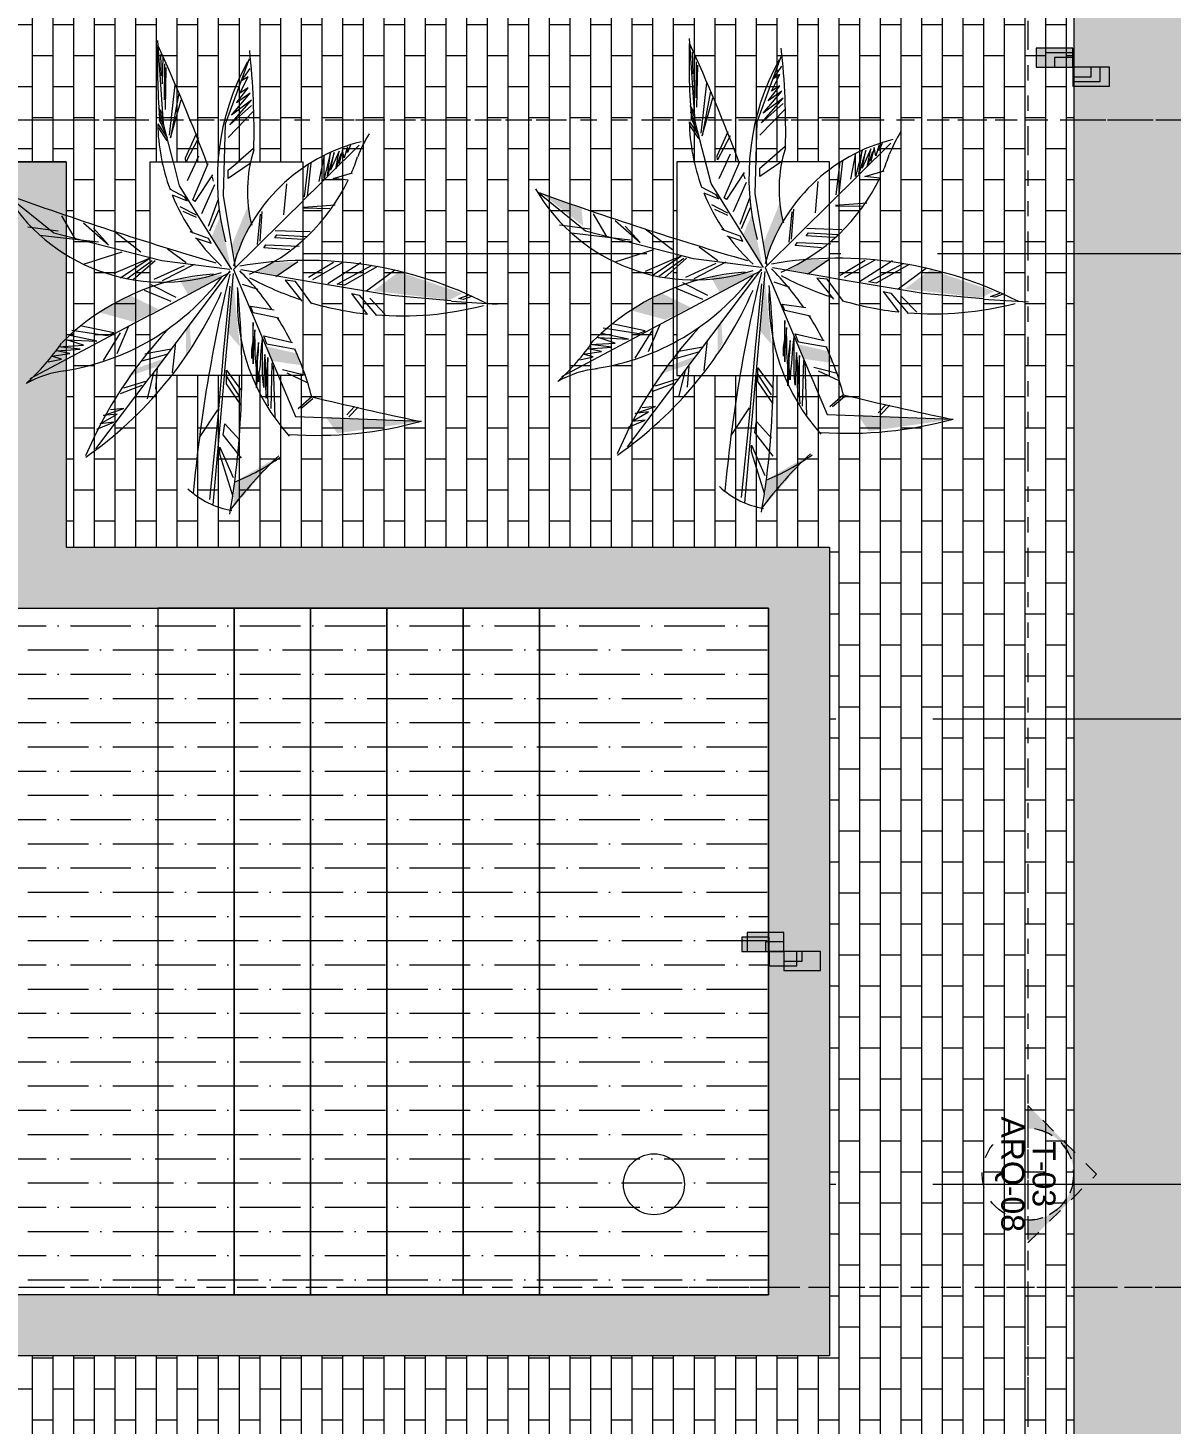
# Model space of a CAD drawing. Header units: metres. Extents: x -8.2 to 55.7, y -13.8 to 30.8.
# Drawn here: x 15.11 to 22.6, y 8.1 to 17.25 of the extents above; entities that cross this region are included whole.
import ezdxf
from ezdxf.enums import TextEntityAlignment as Align

# ---------------------------------------------------------------- set-up
doc = ezdxf.new("R2010")
doc.units = ezdxf.units.M
doc.header["$LTSCALE"] = 0.001
for name, pattern in [('CENTER', [50.8, 31.75, -6.35, 6.35, -6.35]), ('DIVIDEX2', [63.5, 25.4, -12.7, 0, -12.7, 0, -12.7]), ('HIDDENX2', [19.05, 12.7, -6.35])]:
    doc.linetypes.add(name, pattern=pattern)
doc.layers.get('0').update_dxf_attribs({"lineweight": 13, "true_color": 0x000000})
for name, color, linetype, lineweight, true_color in [('JACH-Anotaciones-Cambios deNivelPiso', 7, 'Continuous', 13, 0x000000), ('JACH-Anotaciones-Cambios deNivelPiso @ 0.05', 7, 'Continuous', 13, 0x000000), ('JACH-Anotaciones-Cambios deNivelPiso @ 0.075', 7, 'Continuous', 13, 0x000000), ('JACH-Anotaciones-Cambios deNivelPiso @ 0.1', 7, 'Continuous', 13, 0x000000), ('Jach-Anotaciones-Hatch-Lum100%', 7, 'Continuous', 13, 0x000000), ('Jach-Anotaciones-Hatch-Lum50%', 9, 'Continuous', 13, 0x808080), ('Jach-Anotaciones-Hatch-Lum60%', 7, 'Continuous', 13, 0x666666), ('JACH-Anotaciones-Lineas-CORTE', 7, 'DIVIDEX2', 18, 0x000000), ('JACH-Anotaciones-Lineas-CORTE @ 0.05', 7, 'DIVIDEX2', 18, 0x000000), ('JACH-Anotaciones-Lineas-CORTE @ 0.075', 7, 'DIVIDEX2', 18, 0x000000), ('JACH-Anotaciones-Lineas-EJES', 7, 'CENTER', 18, 0x666666), ('JACH-Arq-Lineas-Piso', 7, 'Continuous', 13, 0x404040), ('JACH-Arq-Lineas-Proyeccion', 250, 'HIDDENX2', 9, 0x333333), ('JACH-ArqPaisaje-Vegetación', 9, 'Continuous', 13, 0x808080)]:
    doc.layers.add(name, color=color, linetype=linetype, lineweight=lineweight, true_color=true_color)
doc.styles.add('01c-Arial-JACH(3mm)', font='arial.ttf', dxfattribs={"height": 3})

# ---------------------------------------------------------------- blocks, each defined once
blk = doc.blocks.new('A$C40F70BF2')
for p, q in [((1.395, 3.412), (1.345, 4.14)), ((1.378, 3.827), (1.371, 4.019)), ((1.386, 3.761), (1.393, 4.004)), ((1.404, 3.622), (1.407, 3.935)), ((1.411, 3.538), (1.419, 3.905)), ((1.937, 3.412), (2.147, 3.983)), ((2.062, 3.679), (2.135, 3.824)), ((2.077, 3.788), (2.151, 3.896)), ((2.135, 3.824), (2.077, 3.788)), ((1.448, 3.313), (1.496, 3.752)), ((1.529, 3.679), (1.455, 3.289)), ((1.989, 3.487), (2.151, 3.679)), ((2.033, 3.595), (2.135, 3.727)), ((2.151, 3.679), (2.033, 3.595)), ((2.135, 3.727), (2.062, 3.679)), ((1.389, 3.49), (1.353, 3.553)), ((1.455, 3.289), (1.55, 3.622)), ((1.974, 3.403), (2.165, 3.619)), ((2.165, 3.571), (1.974, 3.403)), ((2.165, 3.619), (1.989, 3.487)), ((1.393, 3.445), (1.356, 3.526)), ((1.393, 3.403), (1.356, 3.493)), ((1.411, 3.334), (1.36, 3.445)), ((2.18, 3.523), (1.96, 3.294)), ((1.43, 3.289), (1.349, 3.412)), ((1.426, 3.264), (1.353, 3.376)), ((1.536, 2.871), (1.395, 3.412)), ((1.587, 3.114), (1.683, 3.328)), ((1.919, 2.785), (1.937, 3.412)), ((1.701, 3.289), (1.591, 3.078)), ((1.96, 3.006), (2.18, 3.198)), ((2.006, 2.139), (3.105, 3.225)), ((2.929, 3.174), (2.855, 3.006)), ((2.899, 3.018), (2.929, 3.174)), ((2.958, 3.186), (2.929, 3.066)), ((2.973, 3.114), (2.958, 3.186)), ((3.002, 3.21), (2.973, 3.114)), ((3.032, 3.234), (3.002, 3.162)), ((3.002, 3.162), (3.002, 3.21)), ((1.591, 3.078), (1.587, 3.114)), ((1.606, 2.916), (1.705, 3.132)), ((1.65, 2.748), (1.785, 3.066)), ((2.151, 3.066), (1.96, 2.933)), ((2.626, 2.774), (2.662, 3.065)), ((2.653, 2.781), (2.685, 3.069)), ((2.797, 3.138), (2.753, 2.909)), ((2.855, 3.162), (2.797, 2.933)), ((2.797, 2.933), (2.797, 3.138)), ((2.885, 3.162), (2.826, 2.957)), ((2.826, 2.957), (2.855, 3.162)), ((2.855, 3.006), (2.885, 3.162)), ((2.944, 3.15), (2.899, 3.018)), ((2.929, 3.066), (2.944, 3.15)), ((1.822, 2.967), (1.668, 2.733)), ((1.96, 2.933), (1.96, 3.006)), ((2.877, 2.934), (3.045, 2.983)), ((3.008, 2.919), (2.877, 2.934)), ((1.58, 2.772), (1.451, 2.841)), ((1.992, 2.139), (1.536, 2.871)), ((1.73, 2.628), (1.844, 2.883)), ((2.446, 2.617), (2.471, 2.889)), ((0.438, 2.456), (0.018, 2.796)), ((1.472, 2.791), (1.602, 2.739)), ((1.538, 2.69), (1.679, 2.617)), ((1.602, 2.739), (1.58, 2.772)), ((1.668, 2.733), (1.65, 2.748)), ((1.789, 2.517), (1.873, 2.748)), ((2.024, 2.154), (1.919, 2.785)), ((2.621, 2.684), (2.895, 2.703)), ((0.505, 2.608), (0.623, 2.404)), ((1.564, 2.648), (1.679, 2.596)), ((1.8, 2.478), (1.88, 2.664)), ((2.216, 2.359), (2.243, 2.624)), ((2.238, 2.386), (2.257, 2.647)), ((2.621, 2.677), (2.849, 2.673)), ((0.211, 2.512), (0.476, 2.476)), ((0.314, 2.44), (0.828, 2.38)), ((1.381, 2.214), (0.438, 2.456)), ((0.696, 2.548), (0.916, 2.356)), ((0.916, 2.356), (0.784, 2.5)), ((0.96, 2.476), (1.196, 2.295)), ((1.789, 2.411), (1.627, 2.469)), ((2.366, 2.415), (2.384, 2.442)), ((2.369, 2.481), (2.676, 2.471)), ((2.384, 2.442), (2.644, 2.427)), ((1.431, 2.32), (1.592, 2.199)), ((1.672, 2.415), (1.811, 2.369)), ((1.811, 2.369), (1.789, 2.411)), ((2.27, 2.33), (2.289, 2.356)), ((2.498, 2.311), (2.27, 2.33)), ((2.289, 2.356), (2.58, 2.344)), ((2.612, 2.4), (2.366, 2.415)), ((0.696, 2.187), (1.034, 2.295)), ((1.269, 2.236), (0.96, 2.103)), ((1.019, 2.067), (1.269, 2.236)), ((1.078, 2.062), (1.295, 2.219)), ((1.129, 2.052), (1.321, 2.219)), ((1.974, 2.139), (1.381, 2.214)), ((2.375, 2.079), (2.567, 2.21)), ((2.662, 2.072), (2.881, 2.203)), ((2.699, 2.053), (2.968, 2.206)), ((2.831, 2.016), (3.118, 2.199)), ((1.974, 2.113), (0.228, 1.183)), ((1.974, 2.128), (0.802, 0.571)), ((1.313, 2.055), (1.578, 2.175)), ((1.387, 2.043), (1.665, 2.187)), ((2.003, 2.103), (1.827, 0.082)), ((2.006, 2.139), (2.548, 0.855)), ((2.07, 2.139), (2.758, 2.02)), ((2.913, 2.012), (3.218, 2.176)), ((3.264, 2.165), (2.977, 2.001)), ((3.168, 1.952), (3.415, 2.135)), ((1.225, 1.959), (1.46, 1.862)), ((1.284, 2.007), (1.504, 1.898)), ((1.974, 1.995), (1.915, 1.405)), ((2.083, 2.012), (2.22, 1.967)), ((2.548, 2.035), (2.457, 2.046)), ((2.457, 2.046), (2.603, 1.863)), ((2.69, 1.84), (2.548, 2.035)), ((2.758, 2.02), (3.387, 1.915)), ((2.977, 2.001), (2.913, 2.012)), ((3.177, 1.747), (3.041, 1.93)), ((3.041, 1.93), (3.105, 1.915)), ((3.105, 1.915), (3.255, 1.736)), ((3.332, 1.747), (3.196, 1.889)), ((3.387, 1.915), (3.907, 1.867)), ((3.911, 1.863), (4.308, 1.837)), ((3.975, 1.885), (4.057, 1.915)), ((4.012, 1.878), (3.975, 1.885)), ((4.085, 1.904), (4.012, 1.878)), ((2.179, 1.762), (2.156, 1.818)), ((2.156, 1.818), (2.361, 1.788)), ((2.402, 1.714), (2.179, 1.762)), ((0.593, 1.61), (0.902, 1.562)), ((0.96, 1.586), (0.667, 1.646)), ((0.989, 1.405), (1.093, 1.646)), ((2.179, 1.676), (2.175, 1.605)), ((2.175, 1.605), (2.175, 1.512)), ((2.179, 1.314), (2.179, 1.676)), ((2.193, 1.613), (2.184, 1.501)), ((2.197, 1.46), (2.193, 1.613)), ((0.476, 1.465), (0.696, 1.478)), ((0.667, 1.442), (0.476, 1.465)), ((0.696, 1.478), (0.549, 1.526)), ((0.549, 1.526), (0.814, 1.513)), ((0.814, 1.513), (0.578, 1.562)), ((0.872, 1.345), (1.019, 1.586)), ((0.902, 1.562), (0.96, 1.586)), ((1.475, 1.237), (1.504, 1.501)), ((2.175, 1.512), (2.165, 1.441)), ((2.184, 1.501), (2.179, 1.407)), ((2.225, 1.501), (2.211, 1.378)), ((2.225, 1.422), (2.225, 1.501)), ((2.257, 1.534), (2.247, 1.46)), ((2.257, 1.544), (2.257, 1.534)), ((2.261, 1.213), (2.261, 1.535)), ((2.298, 1.486), (2.27, 1.56)), ((2.27, 1.56), (2.521, 1.501)), ((2.548, 1.441), (2.298, 1.486)), ((0.387, 1.333), (0.505, 1.357)), ((0.417, 1.381), (0.578, 1.405)), ((0.505, 1.357), (0.417, 1.381)), ((0.461, 1.429), (0.667, 1.442)), ((0.578, 1.405), (0.461, 1.429)), ((1.206, 1.34), (1.436, 1.403)), ((1.231, 1.403), (1.462, 1.445)), ((1.915, 1.405), (1.871, 0.852)), ((2.165, 1.441), (2.165, 1.363)), ((2.179, 1.407), (2.179, 1.314)), ((2.197, 1.392), (2.197, 1.46)), ((2.206, 1.277), (2.197, 1.392)), ((2.211, 1.378), (2.211, 1.172)), ((2.216, 1.34), (2.225, 1.422)), ((2.243, 1.389), (2.238, 1.303)), ((2.247, 1.46), (2.243, 1.389)), ((2.279, 1.396), (2.275, 1.314)), ((2.289, 1.318), (2.279, 1.396)), ((2.307, 1.37), (2.302, 1.292)), ((2.307, 1.023), (2.307, 1.37)), ((1.254, 1.008), (1.313, 1.249)), ((1.327, 1.093), (1.342, 1.273)), ((1.944, 1.141), (1.944, 1.261)), ((1.944, 1.261), (2.077, 1.08)), ((2.206, 1.105), (2.206, 1.277)), ((2.216, 1.273), (2.216, 1.34)), ((2.225, 1.157), (2.216, 1.273)), ((2.229, 1.232), (2.225, 1.157)), ((2.238, 1.303), (2.229, 1.232)), ((2.275, 1.247), (2.27, 1.18)), ((2.275, 1.314), (2.275, 1.247)), ((2.289, 1.157), (2.289, 1.318)), ((2.302, 1.292), (2.293, 1.224)), ((2.293, 1.224), (2.293, 1.154)), ((2.334, 0.926), (2.343, 1.325)), ((2.371, 0.847), (2.357, 1.299)), ((2.433, 1.267), (2.637, 1.215)), ((2.471, 1.236), (2.65, 1.152)), ((1.019, 1.056), (1.21, 1.129)), ((1.049, 1.105), (1.24, 1.165)), ((2.077, 0.948), (1.944, 1.141)), ((2.062, 1.026), (1.947, 1.204)), ((2.211, 1.172), (2.206, 1.105)), ((2.27, 1.109), (2.261, 1.213)), ((2.27, 1.18), (2.27, 1.109)), ((2.293, 1.015), (2.289, 1.157)), ((2.293, 1.154), (2.289, 1.083)), ((2.289, 1.083), (2.293, 1.015)), ((2.311, 0.948), (2.307, 1.023)), ((2.69, 1.027), (2.571, 0.922)), ((2.699, 1.008), (2.594, 0.922)), ((0.843, 0.792), (0.989, 0.876)), ((0.872, 0.864), (1.049, 0.924)), ((0.989, 0.876), (0.872, 0.864)), ((1.049, 0.924), (0.931, 0.912)), ((1.709, 0.671), (1.871, 0.912)), ((2.548, 0.855), (3.647, 0.814)), ((3.063, 0.941), (2.995, 0.87)), ((3.095, 0.937), (3.013, 0.851)), ((0.814, 0.744), (0.96, 0.804)), ((0.96, 0.804), (0.843, 0.792)), ((1.871, 0.852), (1.798, 0.13)), ((1.915, 0.696), (1.93, 0.792)), ((1.93, 0.792), (2.062, 0.647)), ((2.077, 0.491), (1.915, 0.696)), ((1.886, 0.527), (1.886, 0.587)), ((1.886, 0.587), (2.003, 0.322)), ((2.003, 0.154), (1.886, 0.527))]:
    blk.add_line(p, q)
for centre, radius, start, end in [((7.228, 3.925), 5.886, 178.201, 184.8569), ((-12.631, -2.337), 15.387, 20.511, 24.7274), ((-4.468, 3.341), 6.654, 358.6497, 6.1521), ((3.986, 2.93), 2.121, 151.1341, 194.9744), ((3.081, 3.443), 1.737, 181.0191, 200.3048), ((4.255, 2.671), 1.249, 148.3784, 158.7208), ((3.488, 1.763), 1.537, 103.7474, 164.6646), ((3.323, 2.824), 1.195, 162.4534, 194.3671), ((1.484, 3.655), 1.692, 336.4968, 341.7386), ((-12.631, -2.337), 15.387, 19.9468, 20.1294), ((1.388, 3.636), 1.607, 210.2718, 288.6073), ((1.484, 3.655), 1.692, 293.0839, 334.2208), ((11.205, 34.008), 33.156, 250.2818, 253.6131), ((3.081, 3.443), 1.737, 202.0613, 214.4357), ((3.081, 3.443), 1.737, 216.4922, 227.1869), ((2.648, -1.238), 3.457, 62.9286, 99.782), ((1.97, 0.03), 2.073, 93.8052, 134.9428), ((14.63, -0.992), 13.028, 166.2796, 174.8216), ((0.371, 0.432), 2.394, 34.5841, 45.0988), ((0.206, 3.365), 2.134, 278.5823, 322.5951), ((-5.402, 1.247), 7.481, 350.4062, 5.6425), ((3.808, 1.866), 1.768, 177.0625, 221.9788), ((3.478, 4.556), 2.822, 241.8528, 251.6799), ((-1.258, 3.332), 3.452, 304.8805, 336.243), ((3.478, 4.556), 2.822, 253.6434, 263.8215), ((0.371, 0.432), 2.394, 26.5664, 32.4272), ((3.478, 4.556), 2.822, 265.3232, 284.5956), ((4.234, -0.992), 3.827, 137.0982, 156.8626), ((-1.183, 2.66), 2.05, 312.2483, 325.4397), ((0.371, 0.432), 2.394, 14.3751, 24.9555), ((0.622, 0.416), 0.842, 95.4287, 120.3984), ((10.9, 35.08), 35.029, 256.4454, 258.0204), ((2.731, 4.141), 3.451, 266.0609, 285.3989), ((5.057, -2.3), 3.867, 133.3547, 142.8755), ((1.268, 2.121), 1.986, 292.1292, 305.3212), ((2.112, 0.756), 0.732, 226.5793, 260.5482)]:
    blk.add_arc(centre, radius, start, end)
for points in [[(0.035, 2.801), (0.417, 2.5), (0.035, 2.801), (0.402, 2.657)], [(2.02, 2.234), (2.16, 2.54), (1.994, 2.357), (2.13, 2.691)], [(1.983, 2.159), (1.888, 2.598), (1.983, 2.159), (1.818, 2.432)], [(2.398, 2.087), (2.562, 2.203), (2.206, 2.12), (2.366, 2.203)], [(1.93, 2.091), (1.607, 1.923), (1.886, 2.091), (1.533, 2.055)], [(3.893, 1.874), (4.007, 1.93), (3.228, 1.952), (3.451, 2.12)], [(2.003, 2.043), (2.062, 1.465), (2.003, 2.031), (1.96, 1.586)], [(1.136, 1.682), (0.828, 1.766), (1.357, 1.79), (1.107, 1.911)], [(1.592, 1.393), (1.592, 1.61), (1.636, 1.478), (1.622, 1.682)], [(2.598, 1.303), (2.343, 1.34), (2.557, 1.407), (2.293, 1.467)], [(1.357, 1.297), (1.078, 1.201), (1.387, 1.357), (1.151, 1.273)], [(3.546, 0.816), (2.811, 0.852), (3.59, 0.804), (2.914, 0.708)], [(2.003, 0.058), (2.385, 0.503), (2.018, 0.286), (2.4, 0.503)]]:
    blk.add_solid(points)
blk = doc.blocks.new('*U20')
at = {"lineweight": 0, "ltscale": 100}
h = blk.add_hatch(color=256, dxfattribs=at)
h.dxf.hatch_style = 1
h.paths.add_polyline_path([(0, 0), (0, -1.25), (2.4, -1.25), (2.4, 0)])
for points in [[(-2.4, 1.25), (-2.4, 0), (0, 0), (0, 1.25)], [(0, 0), (0, -1.25), (2.4, -1.25), (2.4, 0)]]:
    blk.add_lwpolyline(points, close=True, dxfattribs=at)
blk = doc.blocks.new('*U130')
at = {"layer": 'JACH-Anotaciones-Cambios deNivelPiso @ 0.05', "xscale": 0.05, "yscale": 0.05, "zscale": 0.05, "rotation": 180}
blk.add_blockref('*U20', (21.9549, 16.995), dxfattribs=at)
at = {"layer": 'JACH-Anotaciones-Cambios deNivelPiso @ 0.075', "xscale": 0.075, "yscale": 0.075, "zscale": 0.075, "rotation": 180}
blk.add_blockref('*U20', (21.9549, 16.995), dxfattribs=at)
at = {"layer": 'JACH-Anotaciones-Cambios deNivelPiso @ 0.1', "xscale": 0.1, "yscale": 0.1, "zscale": 0.1, "rotation": 180}
blk.add_blockref('*U20', (21.9549, 16.995), dxfattribs=at)
blk = doc.blocks.new('*U134')
at = {"layer": 'JACH-Anotaciones-Cambios deNivelPiso @ 0.05', "xscale": 0.05, "yscale": 0.05, "zscale": 0.05, "rotation": 180}
blk.add_blockref('*U20', (20.0609, 11.2), dxfattribs=at)
at = {"layer": 'JACH-Anotaciones-Cambios deNivelPiso @ 0.075', "xscale": 0.075, "yscale": 0.075, "zscale": 0.075, "rotation": 180}
blk.add_blockref('*U20', (19.9659, 11.2), dxfattribs=at)
at = {"layer": 'JACH-Anotaciones-Cambios deNivelPiso @ 0.1', "xscale": 0.1, "yscale": 0.1, "zscale": 0.1, "rotation": 180}
blk.add_blockref('*U20', (20.0609, 11.2), dxfattribs=at)
blk = doc.blocks.new('*U87')
at = {"linetype": 'DIVIDEX2', "lineweight": 0, "ltscale": 100}
blk.add_lwpolyline([(-772.5, 0), (50.69, 0)], dxfattribs=at)
at = {"lineweight": 0, "ltscale": 100, "style": '01c-Arial-JACH(3mm)'}
for tag, p in [('JACH-SECCIONMURO', (-778, 2.11)), ('NO.DEPLANO', (-778, -1.99))]:
    blk.add_attdef(tag, text='', height=3, dxfattribs=at).set_placement(p, align=Align.MIDDLE_CENTER)
blk = doc.blocks.new('*U136')
at = {"layer": 'JACH-Anotaciones-Lineas-CORTE @ 0.05', "xscale": 0.05, "yscale": 0.05, "zscale": 0.05}
blk.add_blockref('*U87', (50.9401, 9), dxfattribs=at)
at = {"layer": 'JACH-Anotaciones-Lineas-CORTE @ 0.075', "xscale": 0.075, "yscale": 0.075, "zscale": 0.075}
blk.add_blockref('*U87', (50.9401, 9), dxfattribs=at)
blk = doc.blocks.new('*U88')
at = {"linetype": 'DIVIDEX2', "lineweight": 0, "ltscale": 100}
blk.add_lwpolyline([(-774, 0), (50.69, 0)], dxfattribs=at)
at = {"lineweight": 0, "ltscale": 100, "style": '01c-Arial-JACH(3mm)'}
for tag, p in [('JACH-SECCIONMURO', (-779.5, 2.11)), ('NO.DEPLANO', (-779.5, -1.99))]:
    blk.add_attdef(tag, text='', height=3, dxfattribs=at).set_placement(p, align=Align.MIDDLE_CENTER)
blk = doc.blocks.new('*U137')
at = {"layer": 'JACH-Anotaciones-Lineas-CORTE @ 0.05', "xscale": 0.05, "yscale": 0.05, "zscale": 0.05}
blk.add_blockref('*U88', (50.9401, 16.65), dxfattribs=at)
at = {"layer": 'JACH-Anotaciones-Lineas-CORTE @ 0.075', "xscale": 0.075, "yscale": 0.075, "zscale": 0.075}
blk.add_blockref('*U88', (50.9401, 16.65), dxfattribs=at)
blk = doc.blocks.new('*U89')
at = {"lineweight": 0, "ltscale": 100}
h = blk.add_hatch(color=256, dxfattribs=at)
h.dxf.hatch_style = 1
h.paths.add_polyline_path([(-815.98, 9), (-824.98, 0), (-821.98, 0, -1), (-809.98, 0), (-806.98, 0)])
at = {"lineweight": 0}
blk.add_lwpolyline([(-815.98, 9), (-824.98, 0), (-821.98, 0, -1), (-809.98, 0), (-806.98, 0), (-815.98, 9)], format="xyb", close=True, dxfattribs=at)
at = {"lineweight": 0, "ltscale": 100}
blk.add_lwpolyline([(-821.98, 0), (-809.98, 0)], dxfattribs=at)
at = {"linetype": 'DIVIDEX2', "lineweight": 0, "ltscale": 100}
blk.add_lwpolyline([(-810.48, 0), (-344.58, 0)], dxfattribs=at)
at = {"lineweight": 0, "ltscale": 100}
blk.add_circle((-815.98, 0), 6, dxfattribs=at)
at = {"lineweight": 0, "ltscale": 100, "style": '01c-Arial-JACH(3mm)'}
for tag, p in [('JACH-SECCIONMURO', (-815.98, 2.11)), ('NO.DEPLANO', (-815.98, -1.99))]:
    blk.add_attdef(tag, text='', height=3, dxfattribs=at).set_placement(p, align=Align.MIDDLE_CENTER)
blk = doc.blocks.new('*U138')
at = {"layer": 'JACH-Anotaciones-Lineas-CORTE @ 0.05', "xscale": 0.05, "yscale": 0.05, "zscale": 0.05, "rotation": 270}
blk.add_blockref('*U89', (21.661, -31.0582), dxfattribs=at).add_auto_attribs({'NO.DEPLANO': 'ARQ-08', 'JACH-SECCIONMURO': 'T-03'})
at = {"layer": 'JACH-Anotaciones-Lineas-CORTE @ 0.075', "xscale": 0.075, "yscale": 0.075, "zscale": 0.075, "rotation": 270}
blk.add_blockref('*U89', (21.661, -31.0582), dxfattribs=at)

msp = doc.modelspace()

# ---------------------------------------------------------------- hatches: boundary and pattern name
at = {"layer": 'Jach-Anotaciones-Hatch-Lum50%', "ltscale": 100}
h = msp.add_hatch(dxfattribs=at)
h.set_pattern_fill('AR-BRSTD', color=256, scale=0.002, angle=90, double=1)
h.set_pattern_definition([(90, (-0.1698, -5e-15), (-0.1354836, 8e-18), []), (180, (-0.1698, -5e-15), (-0.1354836, -0.2032), [0.1354836, -0.1354836])])
h.paths.add_polyline_path([(6.0107, 21.1279), (10.5598, 21.1279), (10.562, 18.1398), (12.4609, 18.14), (12.4609, 20.64), (15.4609, 20.64), (15.4609, 18.14), (17.2609, 18.14), (17.2609, 20.64), (20.3609, 20.64), (20.3609, 18.14), (21.9609, 18.14), (21.9609, 6.775), (6.0107, 6.775)])

# ---------------------------------------------------------------- next in the draw order: wipeouts: each hides what was drawn before it
at = {"ltscale": 100}
msp.add_wipeout([(24.6609, 21.3689), (21.9609, 21.3778), (21.9609, 0.2), (24.6609, 0.2)], dxfattribs=at).dxf.layer = 'JACH-Arq-Lineas-Proyeccion'

# ---------------------------------------------------------------- next in the draw order: hatches: boundary and pattern name
at = {"layer": 'Jach-Anotaciones-Hatch-Lum60%', "ltscale": 100}
h = msp.add_hatch(dxfattribs=at)
h.set_pattern_fill('AR-RSHKE', color=256, scale=0.001, angle=90)
h.set_pattern_definition([(90, (0.1906, 0.00506), (-0.3048, 0.6477), [0.1524, -0.127, 0.1778, -0.0762, 0.2286, -0.1016]), (90, (0.1779, 0.15746), (-0.3048, 0.6477), [0.127, -0.4826, 0.1016, -0.1524]), (90, (0.20966, 0.46226), (-0.3048, 0.6477), [0.0762, -0.7874]), (180, (0.19061, 0.00506), (-0.3048, -0.2159), [0.2921, -0.9271]), (180, (0.19061, 0.15746), (-0.3048, -0.2159), [0.28575, -0.93345]), (180, (0.19061, 0.28446), (-0.3048, -0.2159), [0.2667, -0.9525]), (180, (0.20966, 0.46226), (-0.3048, -0.2159), [0.2921, -0.9271]), (180, (0.20966, 0.53846), (-0.3048, -0.2159), [0.2921, -0.9271]), (180, (0.19061, 0.76706), (-0.3048, -0.2159), [0.2794, -0.9398])])
h.paths.add_polyline_path([(24.6515, 21.3735), (21.9609, 21.3771), (21.9609, 0.2), (24.6515, 0.2051)])

# ---------------------------------------------------------------- next in the draw order: linework, layer by layer
at = {"layer": 'Jach-Anotaciones-Hatch-Lum100%', "ltscale": 100}
msp.add_lwpolyline([(24.6609, 21.3689), (21.9609, 21.3778), (21.9609, 0.2), (24.6609, 0.2)], close=True, dxfattribs=at)
at = {"layer": 'JACH-Anotaciones-Lineas-EJES', "ltscale": 100}
for points in [[(-4.3309, 15.775), (52.1472, 15.775)], [(-4.3631, 12.725), (22.7109, 12.725)], [(-4.3631, 9.675), (22.7109, 9.675)]]:
    msp.add_lwpolyline(points, dxfattribs=at)

# ---------------------------------------------------------------- next in the draw order: block references
at = {"layer": 'JACH-Anotaciones-Cambios deNivelPiso'}
msp.add_blockref('*U130', (0, 0), dxfattribs=at)
at = {"layer": 'JACH-Anotaciones-Lineas-CORTE'}
msp.add_blockref('*U138', (0, 0), dxfattribs=at)

# ---------------------------------------------------------------- next in the draw order: wipeouts: each hides what was drawn before it
at = {"ltscale": 100}
msp.add_wipeout([(15.3609, 13.85), (20.3609, 13.85), (20.3609, 8.55), (7.5609, 8.55), (7.5609, 13.85), (12.5609, 13.85), (12.5609, 16.375), (15.3609, 16.375)], dxfattribs=at).dxf.layer = 'JACH-Arq-Lineas-Piso'

# ---------------------------------------------------------------- next in the draw order: linework, layer by layer
at = {"layer": 'JACH-Arq-Lineas-Piso', "ltscale": 100}
for points in [[(15.3609, 13.85), (20.3609, 13.85), (20.3609, 8.55), (7.5609, 8.55), (7.5609, 13.85), (12.5609, 13.85), (12.5609, 16.375), (15.3609, 16.375)], [(14.9609, 13.45), (19.9609, 13.45), (19.9609, 8.95), (7.9609, 8.95), (7.9609, 13.45), (12.9609, 13.45), (12.9609, 15.975), (14.9609, 15.975)], [(16.4609, 13.45), (15.9609, 13.45), (15.9609, 8.95), (16.4609, 8.95)], [(16.9609, 13.45), (16.4609, 13.45), (16.4609, 8.95), (16.9609, 8.95)], [(17.4609, 13.45), (16.9609, 13.45), (16.9609, 8.95), (17.4609, 8.95)], [(17.9609, 13.45), (17.4609, 13.45), (17.4609, 8.95), (17.9609, 8.95)], [(18.4609, 13.45), (17.9609, 13.45), (17.9609, 8.95), (18.4609, 8.95)], [(19.9609, 13.45), (18.4609, 13.45), (18.4609, 8.95), (19.9609, 8.95)]]:
    msp.add_lwpolyline(points, close=True, dxfattribs=at)
msp.add_lwpolyline([(15.3609, 16.375), (12.5609, 16.375)], dxfattribs=at)
at = {"layer": 'JACH-Arq-Lineas-Piso', "lineweight": 0, "ltscale": 100}
msp.add_circle((19.2109, 9.675), 0.2, dxfattribs=at)

# ---------------------------------------------------------------- next in the draw order: block references
at = {"layer": 'JACH-Anotaciones-Cambios deNivelPiso'}
msp.add_blockref('*U134', (0, 0), dxfattribs=at)
at = {"layer": 'JACH-Anotaciones-Lineas-CORTE'}
msp.add_blockref('*U136', (0, 0), dxfattribs=at)

# ---------------------------------------------------------------- next in the draw order: wipeouts: each hides what was drawn before it
for points in [[(16.9109, 14.975), (15.9109, 14.975), (15.9109, 16.375), (16.9109, 16.375)], [(19.3609, 14.975), (20.3609, 14.975), (20.3609, 16.375), (19.3609, 16.375)]]:
    msp.add_wipeout(points).dxf.layer = 'JACH-Arq-Lineas-Piso'

# ---------------------------------------------------------------- next in the draw order: hatches: boundary and pattern name
at = {"layer": 'Jach-Anotaciones-Hatch-Lum50%', "ltscale": 100}
h = msp.add_hatch(dxfattribs=at)
h.set_pattern_fill('ANGLE', color=256, scale=0.01, double=1)
h.set_pattern_definition([(0, (-60.1698, -5e-15), (0, 0.06985), [0.0508, -0.01905]), (90, (-60.1698, -5e-15), (-0.06985, 4e-18), [0.0508, -0.01905])])
h.paths.add_polyline_path([(14.9609, 13.45), (19.9609, 13.45), (19.9609, 8.95), (7.9609, 8.95), (7.9609, 13.45), (12.9609, 13.45), (12.9609, 15.975), (14.9609, 15.975)], flags=16)
h.paths.add_polyline_path([(15.3609, 13.85), (20.3609, 13.85), (20.3609, 8.55), (7.5609, 8.55), (7.5609, 13.85), (12.5609, 13.85), (12.5609, 16.375), (15.3609, 16.375)])
at = {"layer": 'Jach-Anotaciones-Hatch-Lum50%'}
h = msp.add_hatch(dxfattribs=at)
h.set_pattern_fill('ANSI36', color=256, scale=0.05, angle=315, double=1)
h.set_pattern_definition([(0, (-0.1698, -5e-15), (0.2778125, 0.15875), [0.396875, -0.079375, 0, -0.079375])])
h.paths.add_polyline_path([(14.9609, 13.45), (19.9609, 13.45), (19.9609, 8.95), (7.9609, 8.95), (7.9609, 13.45), (12.9609, 13.45), (12.9609, 15.975), (14.9609, 15.975)])

# ---------------------------------------------------------------- next in the draw order: linework, layer by layer
at = {"layer": 'JACH-Arq-Lineas-Piso', "ltscale": 100}
for points in [[(6.0107, 21.1279), (10.6609, 21.1279), (10.6609, 18.14), (12.4609, 18.14), (12.4609, 20.64), (15.4609, 20.64), (15.4609, 18.14), (17.2609, 18.14), (17.2609, 20.64), (20.3609, 20.64), (20.3609, 18.14), (21.9609, 18.14), (21.9609, 6.775), (6.0107, 6.775)], [(16.9109, 14.975), (15.9109, 14.975), (15.9109, 16.375), (16.9109, 16.375)], [(19.3609, 14.975), (20.3609, 14.975), (20.3609, 16.375), (19.3609, 16.375)]]:
    msp.add_lwpolyline(points, close=True, dxfattribs=at)
at = {"layer": 'JACH-Arq-Lineas-Piso'}
for points in [[(16.9109, 14.975), (15.9109, 14.975), (15.9109, 16.375), (16.9109, 16.375)], [(19.3609, 14.975), (20.3609, 14.975), (20.3609, 16.375), (19.3609, 16.375)]]:
    msp.add_lwpolyline(points, close=True, dxfattribs=at)

# ---------------------------------------------------------------- next in the draw order: block references
at = {"layer": 'JACH-Anotaciones-Lineas-CORTE'}
msp.add_blockref('*U137', (0, 0), dxfattribs=at)
at = {"layer": 'JACH-ArqPaisaje-Vegetación', "xscale": 0.75, "yscale": 0.75, "zscale": 0.75}
for p in [(14.9518, 14.0647), (18.4344, 14.0785)]:
    msp.add_blockref('A$C40F70BF2', p, dxfattribs=at)

doc.saveas('drawing.dxf')
